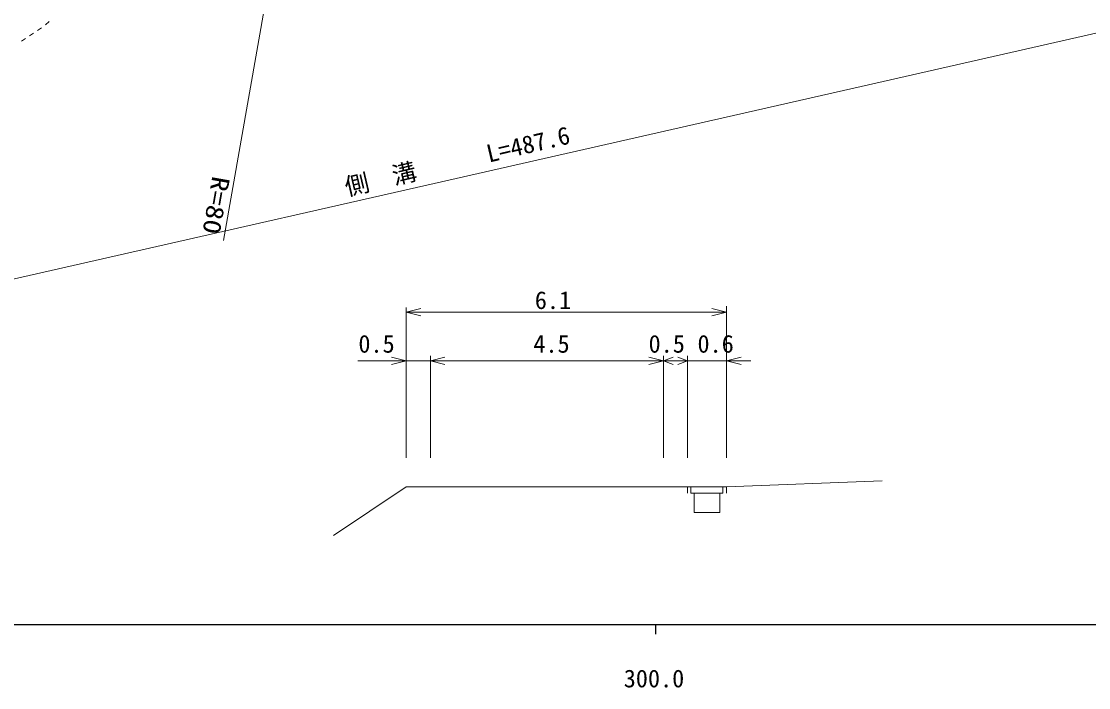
# Model space of a CAD drawing. Units: millimetres, scale not verified. Extents: x 40000 to 680000, y 20000 to 380000.
# Drawn here: x 302666 to 412625, y 198499 to 267201 of the extents above; entities that cross this region are included whole.
import ezdxf
from ezdxf.enums import TextEntityAlignment as Align

# ---------------------------------------------------------------- set-up
doc = ezdxf.new("R2010")
doc.units = ezdxf.units.MM
doc.header["$LTSCALE"] = 1000
for name, color, linetype, lineweight in [('M-STR-HTXT', 7, 'Continuous', 13), ('M-TTL-BAND', 7, 'Continuous', 25), ('M-WORK', 1, 'Continuous', 13)]:
    doc.layers.add(name, color=color, linetype=linetype, lineweight=lineweight)
doc.styles.add('ＭＳ ゴシック', font='')
doc.styles.get('ＭＳ ゴシック').set_extended_font_data('MS Gothic')

msp = doc.modelspace()

# ---------------------------------------------------------------- linework, layer by layer
at = {"layer": 'M-STR-HTXT'}
msp.add_lwpolyline([(67578, 225192), (233888, 225192), (425310, 268696), (440023, 227759)], dxfattribs=at)
at = {"layer": 'M-TTL-BAND'}
for p, q in [((40000, 205000), (579000, 205000)), ((368000, 205000), (368000, 204000))]:
    msp.add_line(p, q, dxfattribs=at)
at = {"layer": 'M-WORK'}
for p, q in [((331277, 288856), (323490, 244613)), ((304756, 266540), (304340, 266263)), ((305533, 267168), (305155, 266840)), ((303091, 265433), (302675, 265156)), ((303924, 265986), (303507, 265709)), ((342311, 222202), (342311, 237702)), ((342311, 237202), (343811, 237577)), ((375311, 237202), (373811, 237577)), ((375311, 222202), (375311, 237836)), ((342311, 237202), (343811, 236827)), ((375311, 237202), (342311, 237202)), ((375311, 237202), (373811, 236827)), ((344811, 232202), (337339, 232202)), ((342311, 232202), (340811, 232577)), ((342311, 232202), (340811, 231827)), ((344811, 222202), (344811, 232702)), ((344811, 232202), (346311, 232577)), ((344811, 232202), (346311, 231827)), ((368811, 232202), (344811, 232202)), ((368811, 232202), (367311, 232577)), ((368811, 232202), (367311, 231827)), ((368811, 222202), (368811, 232702)), ((368811, 232202), (369811, 232577)), ((371311, 232202), (368811, 232202)), ((368811, 232202), (369811, 231827)), ((371311, 232202), (370311, 232577)), ((370311, 231827), (371311, 232202)), ((371311, 222202), (371311, 232702)), ((377810, 232202), (371311, 232202)), ((375311, 232202), (376811, 232577)), ((375311, 232202), (376811, 231827)), ((334811, 214202), (342311, 219202)), ((371637, 219202), (342311, 219202)), ((371311, 219202), (371311, 218561)), ((371637, 219202), (374945, 219202)), ((371637, 219202), (371637, 218561)), ((374945, 219202), (375311, 219202)), ((374945, 218561), (374945, 219202)), ((375311, 219202), (391340, 219841)), ((375311, 219202), (375311, 218561)), ((371637, 218561), (374945, 218561)), ((371987, 216552), (371987, 218561)), ((374614, 216552), (374614, 218561)), ((374614, 216552), (371987, 216552))]:
    msp.add_line(p, q, dxfattribs=at)

# ---------------------------------------------------------------- texts
at = {"layer": 'M-STR-HTXT', "style": 'ＭＳ ゴシック'}
msp.add_text('側\u3000溝\u3000\u3000\u3000L=487.6', height=1833, rotation=13.225, dxfattribs=at).set_placement((336357, 248664), align=Align.BOTTOM_LEFT)
at = {"layer": 'M-TTL-BAND', "style": 'ＭＳ ゴシック'}
msp.add_text('300.0', height=1833, dxfattribs=at).set_placement((367844, 199445), align=Align.MIDDLE_CENTER)
at = {"layer": 'M-WORK', "style": 'ＭＳ ゴシック', "width": 1.2}
msp.add_text('R=80', height=1833, rotation=260.018, dxfattribs=at).set_placement((321816, 251424), align=Align.BOTTOM_LEFT)
at = {"layer": 'M-WORK', "style": 'ＭＳ ゴシック'}
for s, p in [('6.1', (357436, 238452)), ('0.5', (339259, 233952)), ('4.5', (357284, 233952)), ('0.5', (369158, 233952)), ('0.6', (374196, 233952))]:
    msp.add_text(s, height=1833, dxfattribs=at).set_placement(p, align=Align.MIDDLE_CENTER)

doc.saveas('drawing.dxf')
